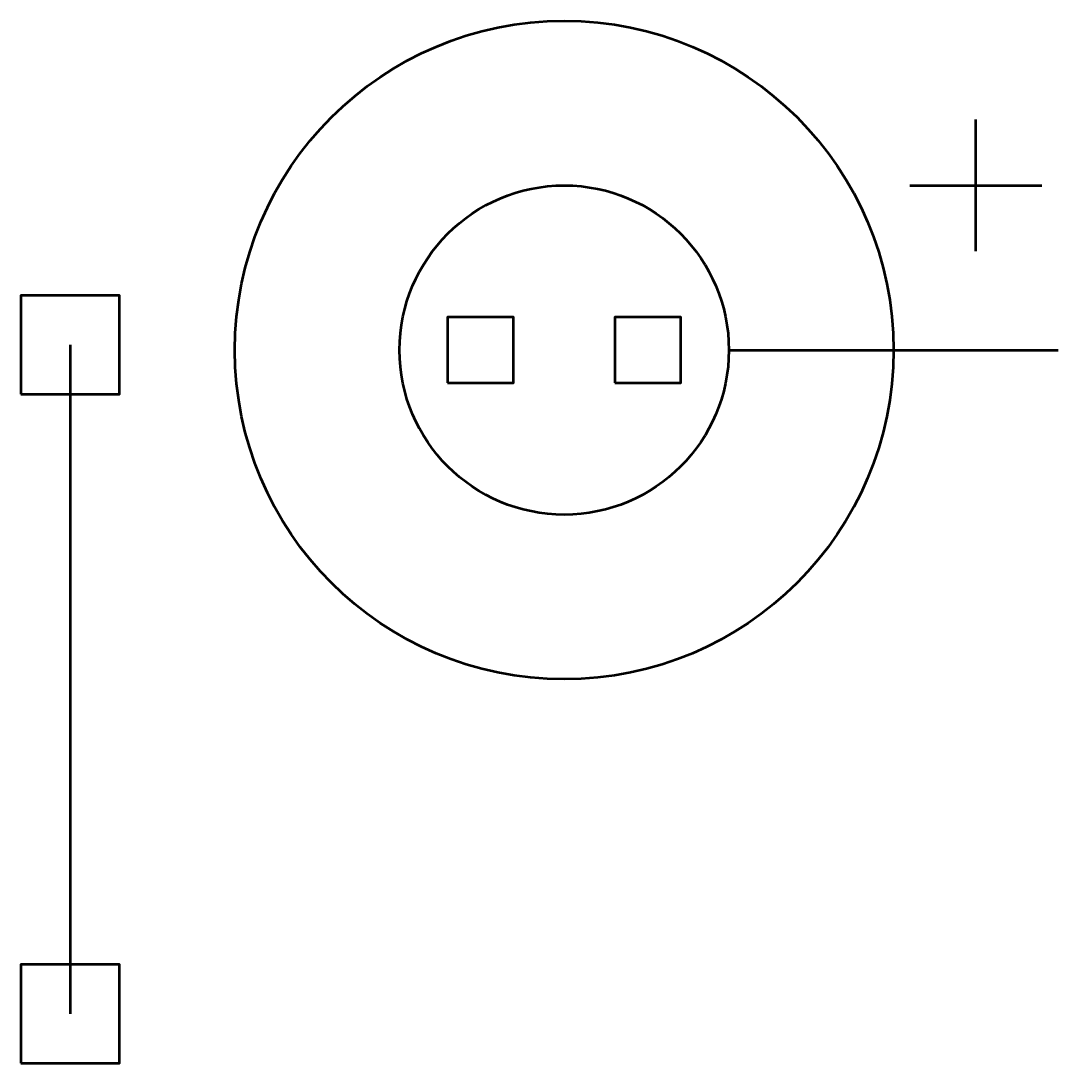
# Model space of a CAD drawing. Header units: centimetres. Extents: x -21.1 to -1.9, y -21.9 to -12.2.
# Drawn here: x -5.325 to -3.75, y -21.933 to -20.35 of the extents above; entities that cross this region are included whole.
import ezdxf

# ---------------------------------------------------------------- set-up
doc = ezdxf.new("R2010")
doc.units = ezdxf.units.CM
doc.header["$MEASUREMENT"] = 0
doc.layers.add('Layer 1', color=7, linetype='Continuous')

msp = doc.modelspace()

# ---------------------------------------------------------------- linework, layer by layer
at = {"layer": 'Layer 1', "lineweight": 53}
for points in [[(-4.677, -20.90001), (-4.577, -20.90001), (-4.577, -20.80001), (-4.677, -20.80001), (-4.677, -20.90001)], [(-4.423, -20.90001), (-4.323, -20.90001), (-4.323, -20.80001), (-4.423, -20.80001), (-4.423, -20.90001)]]:
    msp.add_lwpolyline(points, close=True, dxfattribs=at)
at = {"layer": 'Layer 1', "color": 5, "lineweight": 53}
for centre, major_axis in [((-4.50001, -20.85001), (0, 0.5)), ((-4.5, -20.85), (0, 0.25))]:
    msp.add_ellipse(centre, major_axis=major_axis, ratio=1, dxfattribs=at)
for points in [[(-3.87502, -20.7), (-3.87502, -20.7), (-3.87502, -20.5), (-3.87502, -20.5)], [(-3.97502, -20.6), (-3.97502, -20.6), (-3.77502, -20.6), (-3.77502, -20.6)], [(-5.25, -20.842), (-5.25, -20.842), (-5.25, -21.858), (-5.25, -21.858)], [(-4.25002, -20.85), (-4.25002, -20.85), (-3.75002, -20.85), (-3.75002, -20.85)]]:
    msp.add_open_spline(points, degree=3, dxfattribs=at)
at = {"layer": 'Layer 1', "color": 250, "lineweight": 53}
for points in [[(-5.325, -20.917), (-5.325, -20.917), (-5.325, -20.767), (-5.325, -20.767), (-5.325, -20.767), (-5.325, -20.767), (-5.175, -20.767), (-5.175, -20.767), (-5.175, -20.767), (-5.175, -20.767), (-5.175, -20.917), (-5.175, -20.917), (-5.175, -20.917), (-5.175, -20.917), (-5.325, -20.917), (-5.325, -20.917)], [(-5.325, -21.933), (-5.325, -21.933), (-5.325, -21.783), (-5.325, -21.783), (-5.325, -21.783), (-5.325, -21.783), (-5.175, -21.783), (-5.175, -21.783), (-5.175, -21.783), (-5.175, -21.783), (-5.175, -21.933), (-5.175, -21.933), (-5.175, -21.933), (-5.175, -21.933), (-5.325, -21.933), (-5.325, -21.933)]]:
    msp.add_open_spline(points, degree=3, knots=[0, 0, 0, 0, 0.25, 0.25, 0.25, 0.25, 0.5, 0.5, 0.5, 0.5, 0.75, 0.75, 0.75, 0.75, 1, 1, 1, 1], dxfattribs=at)

doc.saveas('drawing.dxf')
